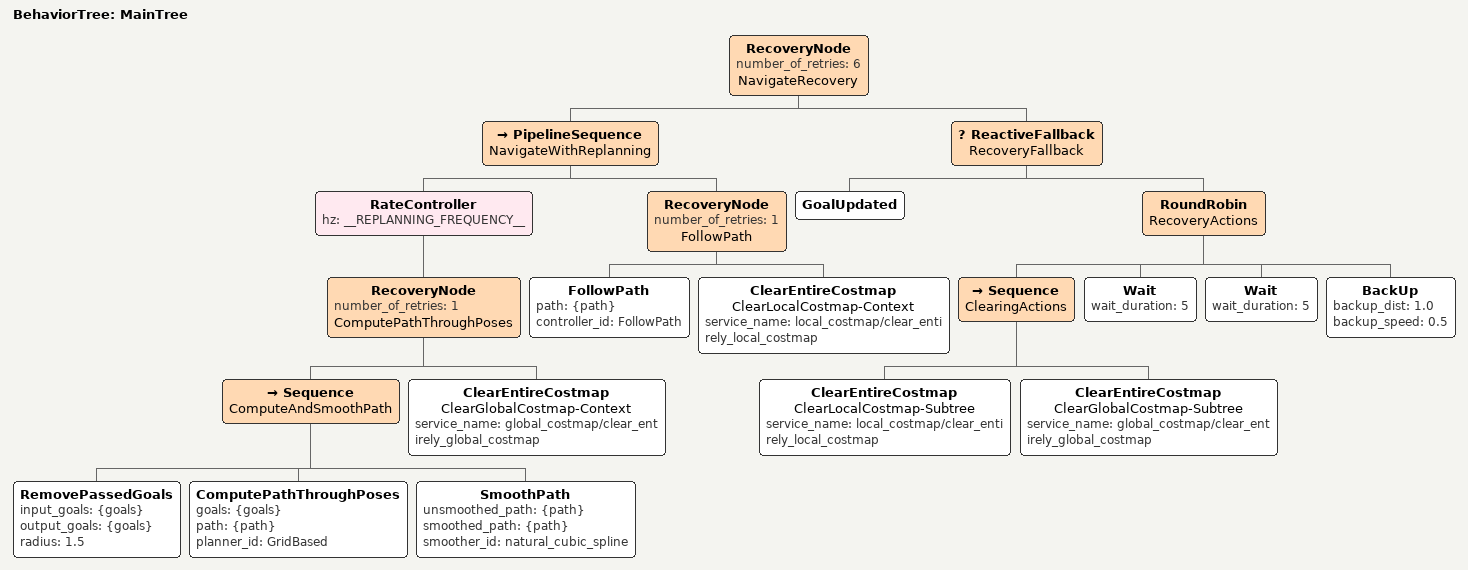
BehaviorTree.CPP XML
<root main_tree_to_execute="MainTree">
  <BehaviorTree ID="MainTree">
    <RecoveryNode number_of_retries="6" name="NavigateRecovery">
      <PipelineSequence name="NavigateWithReplanning">
        <RateController hz="__REPLANNING_FREQUENCY__">
          <RecoveryNode number_of_retries="1" name="ComputePathThroughPoses">
            <Sequence name="ComputeAndSmoothPath">
              <!-- Outside-dock Task 3 waypoints are intentionally passable. -->
              <RemovePassedGoals input_goals="{goals}" output_goals="{goals}" radius="1.5"/>
              <ComputePathThroughPoses goals="{goals}" path="{path}" planner_id="GridBased"/>
              <SmoothPath unsmoothed_path="{path}" smoothed_path="{path}" smoother_id="natural_cubic_spline"/>
            </Sequence>
            <ClearEntireCostmap name="ClearGlobalCostmap-Context" service_name="global_costmap/clear_entirely_global_costmap"/>
          </RecoveryNode>
        </RateController>
        <RecoveryNode number_of_retries="1" name="FollowPath">
          <FollowPath path="{path}" controller_id="FollowPath"/>
          <ClearEntireCostmap name="ClearLocalCostmap-Context" service_name="local_costmap/clear_entirely_local_costmap"/>
        </RecoveryNode>
      </PipelineSequence>
      <ReactiveFallback name="RecoveryFallback">
        <GoalUpdated/>
        <RoundRobin name="RecoveryActions">
          <Sequence name="ClearingActions">
            <ClearEntireCostmap name="ClearLocalCostmap-Subtree" service_name="local_costmap/clear_entirely_local_costmap"/>
            <ClearEntireCostmap name="ClearGlobalCostmap-Subtree" service_name="global_costmap/clear_entirely_global_costmap"/>
          </Sequence>
          <Wait wait_duration="5"/>
          <Wait wait_duration="5"/>
          <BackUp backup_dist="1.0" backup_speed="0.5"/>
        </RoundRobin>
      </ReactiveFallback>
    </RecoveryNode>
  </BehaviorTree>
</root>
